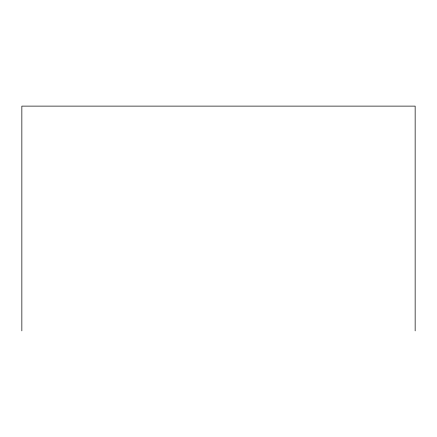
<?xml version="1.0" encoding="UTF-8"?>
<svg xmlns="http://www.w3.org/2000/svg" width="437" height="437" viewBox="0 0 437 437"><rect width="100%" height="100%" fill="white"/><g stroke="black" fill="none" stroke-linecap="round" stroke-linejoin="round"><path stroke-width="0.66" d="M415.15 330.88L415.15 106.12L21.85 106.12L21.85 330.88"/></g></svg>
